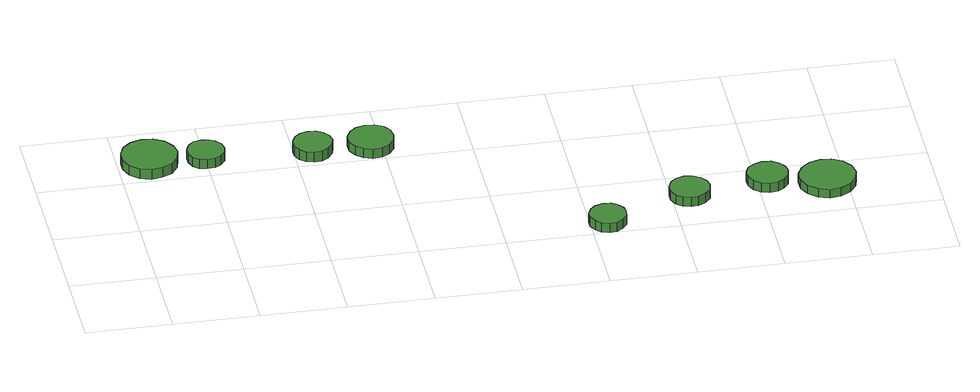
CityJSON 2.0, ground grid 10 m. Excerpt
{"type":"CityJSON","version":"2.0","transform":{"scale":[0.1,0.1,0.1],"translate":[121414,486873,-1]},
"CityObjects":{
"tree1":{"type":"SolitaryVegetationObject","attributes":{"function":"something"},"geometry":[{"type":"MultiSurface","lod":"1","boundaries":[[[0,1,2,3,4,5,6,7,8,9,10,11,12,13,14]],[[15,16,17,18,19,20,21,22,23,24,25,26,27,28,29]],[[0,29,28,1]],[[1,28,27,2]],[[2,27,26,3]],[[3,26,25,4]],[[4,25,24,5]],[[5,24,23,6]],[[6,23,22,7]],[[7,22,21,8]],[[8,21,20,9]],[[9,20,19,10]],[[10,19,18,11]],[[11,18,17,12]],[[12,17,16,13]],[[13,16,15,14]],[[14,15,29,0]]]}]},
"tree2":{"type":"SolitaryVegetationObject","attributes":{"function":"something"},"geometry":[{"type":"MultiSurface","lod":"1","boundaries":[[[30,31,32,33,34,35,36,37,38,39,40,41,42,43,44]],[[45,46,47,48,49,50,51,52,53,54,55,56,57,58,59]],[[30,59,58,31]],[[31,58,57,32]],[[32,57,56,33]],[[33,56,55,34]],[[34,55,54,35]],[[35,54,53,36]],[[36,53,52,37]],[[37,52,51,38]],[[38,51,50,39]],[[39,50,49,40]],[[40,49,48,41]],[[41,48,47,42]],[[42,47,46,43]],[[43,46,45,44]],[[44,45,59,30]]]}]},
"tree3":{"type":"SolitaryVegetationObject","attributes":{"function":"something"},"geometry":[{"type":"MultiSurface","lod":"1","boundaries":[[[60,61,62,63,64,65,66,67,68,69,70,71,72,73,74]],[[75,76,77,78,79,80,81,82,83,84,85,86,87,88,89]],[[60,89,88,61]],[[61,88,87,62]],[[62,87,86,63]],[[63,86,85,64]],[[64,85,84,65]],[[65,84,83,66]],[[66,83,82,67]],[[67,82,81,68]],[[68,81,80,69]],[[69,80,79,70]],[[70,79,78,71]],[[71,78,77,72]],[[72,77,76,73]],[[73,76,75,74]],[[74,75,89,60]]]}]},
"tree4":{"type":"SolitaryVegetationObject","attributes":{"function":"something"},"geometry":[{"type":"MultiSurface","lod":"1","boundaries":[[[90,91,92,93,94,95,96,97,98,99,100,101,102,103,104]],[[105,106,107,108,109,110,111,112,113,114,115,116,117,118,119]],[[90,119,118,91]],[[91,118,117,92]],[[92,117,116,93]],[[93,116,115,94]],[[94,115,114,95]],[[95,114,113,96]],[[96,113,112,97]],[[97,112,111,98]],[[98,111,110,99]],[[99,110,109,100]],[[100,109,108,101]],[[101,108,107,102]],[[102,107,106,103]],[[103,106,105,104]],[[104,105,119,90]]]}]},
"tree5":{"type":"SolitaryVegetationObject","attributes":{"function":"something"},"geometry":[{"type":"MultiSurface","lod":"1","boundaries":[[[120,121,122,123,124,125,126,127,128,129,130,131,132,133,134]],[[135,136,137,138,139,140,141,142,143,144,145,146,147,148,149]],[[120,149,148,121]],[[121,148,147,122]],[[122,147,146,123]],[[123,146,145,124]],[[124,145,144,125]],[[125,144,143,126]],[[126,143,142,127]],[[127,142,141,128]],[[128,141,140,129]],[[129,140,139,130]],[[130,139,138,131]],[[131,138,137,132]],[[132,137,136,133]],[[133,136,135,134]],[[134,135,149,120]]]}]},
"tree6":{"type":"SolitaryVegetationObject","attributes":{"function":"something"},"geometry":[{"type":"MultiSurface","lod":"1","boundaries":[[[150,151,152,153,154,155,156,157,158,159,160,161,162,163,164]],[[165,166,167,168,169,170,171,172,173,174,175,176,177,178,179]],[[150,179,178,151]],[[151,178,177,152]],[[152,177,176,153]],[[153,176,175,154]],[[154,175,174,155]],[[155,174,173,156]],[[156,173,172,157]],[[157,172,171,158]],[[158,171,170,159]],[[159,170,169,160]],[[160,169,168,161]],[[161,168,167,162]],[[162,167,166,163]],[[163,166,165,164]],[[164,165,179,150]]]}]},
"tree7":{"type":"SolitaryVegetationObject","attributes":{"function":"something"},"geometry":[{"type":"MultiSurface","lod":"1","boundaries":[[[180,181,182,183,184,185,186,187,188,189,190,191,192,193,194]],[[195,196,197,198,199,200,201,202,203,204,205,206,207,208,209]],[[180,209,208,181]],[[181,208,207,182]],[[182,207,206,183]],[[183,206,205,184]],[[184,205,204,185]],[[185,204,203,186]],[[186,203,202,187]],[[187,202,201,188]],[[188,201,200,189]],[[189,200,199,190]],[[190,199,198,191]],[[191,198,197,192]],[[192,197,196,193]],[[193,196,195,194]],[[194,195,209,180]]]}]},
"tree8":{"type":"SolitaryVegetationObject","attributes":{"function":"something"},"geometry":[{"type":"MultiSurface","lod":"1","boundaries":[[[210,211,212,213,214,215,216,217,218,219,220,221,222,223,224]],[[225,226,227,228,229,230,231,232,233,234,235,236,237,238,239]],[[210,239,238,211]],[[211,238,237,212]],[[212,237,236,213]],[[213,236,235,214]],[[214,235,234,215]],[[215,234,233,216]],[[216,233,232,217]],[[217,232,231,218]],[[218,231,230,219]],[[219,230,229,220]],[[220,229,228,221]],[[221,228,227,222]],[[222,227,226,223]],[[223,226,225,224]],[[224,225,239,210]]]}]}
},
"vertices":[
[67,226,27],[64,239,27],[56,250,27],[44,257,27],[31,258,27],[18,254,27],[8,245,27],[3,233,27],[3,220,27],[8,207,27],[18,198,27],[31,194,27],[44,196,27],[56,202,27],[64,213,27],[64,213,14],[56,202,14],[44,196,14],[31,194,14],[18,198,14],[8,207,14],[3,220,14],[3,233,14],[8,245,14],[18,254,14],[31,258,14],[44,257,14],[56,250,14],[64,239,14],[67,226,14],
[121,227,25],[119,236,25],[113,243,25],[106,247,25],[97,248,25],[88,246,25],[82,240,25],[78,231,25],[78,223,25],[82,214,25],[88,208,25],[97,206,25],[106,207,25],[113,211,25],[119,218,25],[119,218,13],[113,211,13],[106,207,13],[97,206,13],[88,208,13],[82,214,13],[78,223,13],[78,231,13],[82,240,13],[88,246,13],[97,248,13],[106,247,13],[113,243,13],[119,236,13],[121,227,13],
[243,222,25],[241,231,25],[235,239,25],[227,243,25],[218,244,25],[209,241,25],[202,235,25],[198,226,25],[198,217,25],[202,208,25],[209,202,25],[218,199,25],[227,200,25],[235,205,25],[241,213,25],[241,213,12],[235,205,12],[227,200,12],[218,199,12],[209,202,12],[202,208,12],[198,217,12],[198,226,12],[202,235,12],[209,241,12],[218,244,12],[227,243,12],[235,239,12],[241,231,12],[243,222,12],
[313,222,23],[311,233,23],[305,242,23],[295,247,23],[284,248,23],[274,245,23],[266,238,23],[261,228,23],[261,217,23],[266,207,23],[274,200,23],[284,196,23],[295,197,23],[305,203,23],[311,212,23],[311,212,11],[305,203,11],[295,197,11],[284,196,11],[274,200,11],[266,207,11],[261,217,11],[261,228,11],[266,238,11],[274,245,11],[284,248,11],[295,247,11],[305,242,11],[311,233,11],[313,222,11],
[541,22,19],[540,30,19],[534,38,19],[527,42,19],[518,43,19],[509,40,19],[503,34,19],[499,26,19],[499,17,19],[503,9,19],[509,3,19],[518,0,19],[527,1,19],[534,6,19],[540,13,19],[540,13,7],[534,6,7],[527,1,7],[518,0,7],[509,3,7],[503,9,7],[499,17,7],[499,26,7],[503,34,7],[509,40,7],[518,43,7],[527,42,7],[534,38,7],[540,30,7],[541,22,7],
[644,60,19],[642,69,19],[636,77,19],[627,82,19],[618,83,19],[609,80,19],[602,74,19],[598,65,19],[598,55,19],[602,46,19],[609,40,19],[618,37,19],[627,38,19],[636,43,19],[642,50,19],[642,50,7],[636,43,7],[627,38,7],[618,37,7],[609,40,7],[602,46,7],[598,55,7],[598,65,7],[602,74,7],[609,80,7],[618,83,7],[627,82,7],[636,77,7],[642,69,7],[644,60,7],
[736,74,19],[734,83,19],[728,91,19],[720,96,19],[710,97,19],[701,94,19],[693,88,19],[689,79,19],[689,69,19],[693,60,19],[701,53,19],[710,50,19],[720,51,19],[728,56,19],[734,64,19],[734,64,7],[728,56,7],[720,51,7],[710,50,7],[701,53,7],[693,60,7],[689,69,7],[689,79,7],[693,88,7],[701,94,7],[710,97,7],[720,96,7],[728,91,7],[734,83,7],[736,74,7],
[811,59,18],[808,72,18],[800,83,18],[788,90,18],[775,91,18],[762,87,18],[752,78,18],[746,66,18],[746,52,18],[752,40,18],[762,31,18],[775,26,18],[788,28,18],[800,35,18],[808,46,18],[808,46,7],[800,35,7],[788,28,7],[775,26,7],[762,31,7],[752,40,7],[746,52,7],[746,66,7],[752,78,7],[762,87,7],[775,91,7],[788,90,7],[800,83,7],[808,72,7],[811,59,7]
]}
